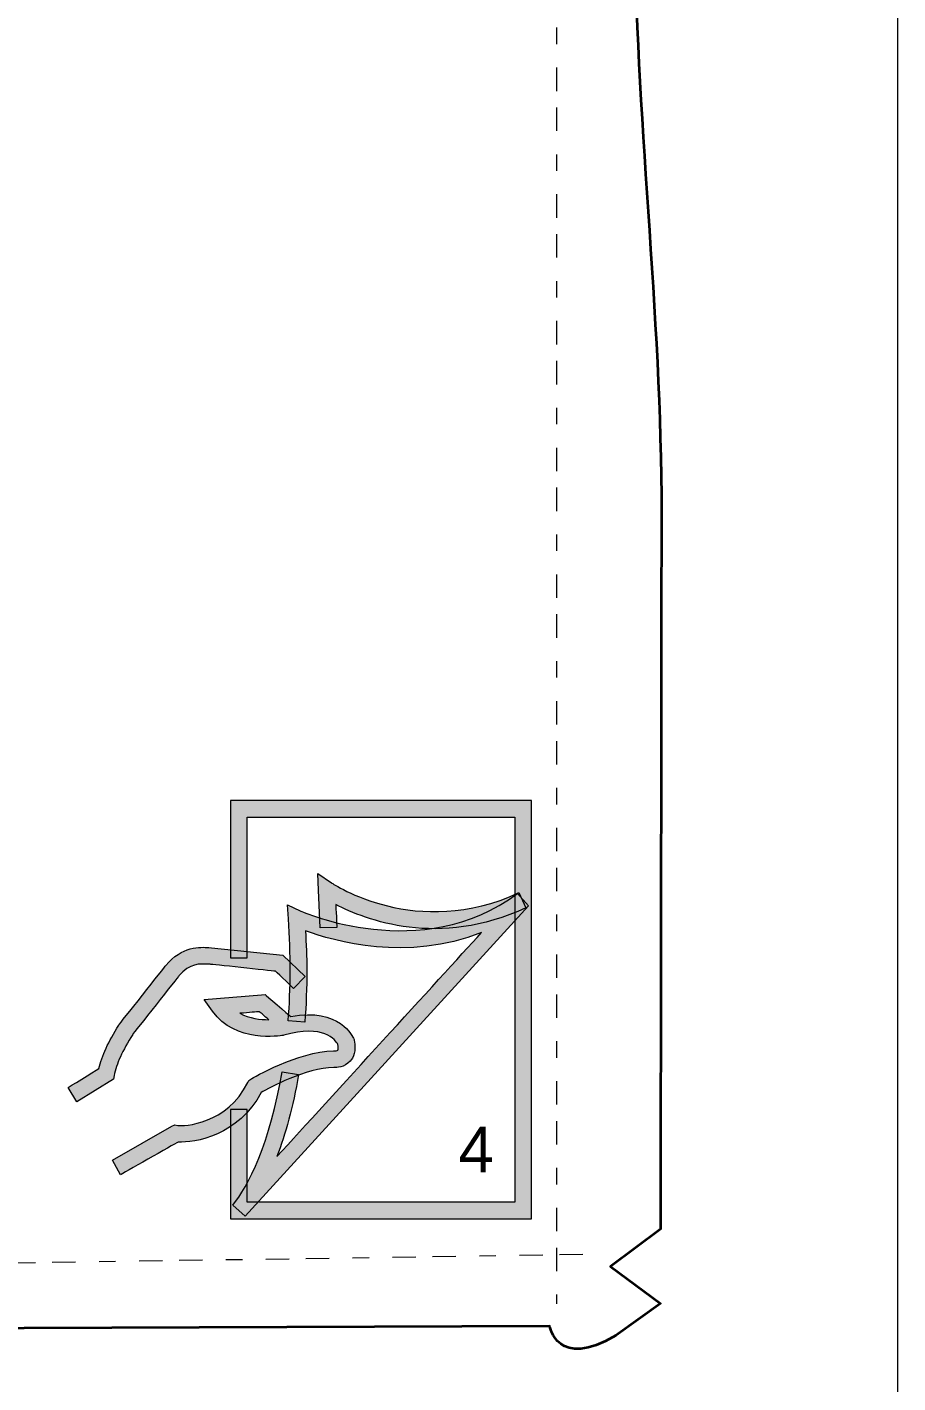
# Model space of a CAD drawing. Header units: inches. Extents: x 35 to 560, y 561 to 1057.
# Drawn here: x 235.73 to 240.98, y 576.02 to 584.2 of the extents above; entities that cross this region are included whole.
import ezdxf

# ---------------------------------------------------------------- set-up
doc = ezdxf.new("R2010")
doc.units = ezdxf.units.IN
doc.header["$MEASUREMENT"] = 0
doc.linetypes.add('AI-Linetype-3', pattern=[0.635, 0.141111, -0.035278, 0.141111, -0.141111, 0.035278, -0.141111])
doc.linetypes.add('AI-Linetype-5', pattern=[0.635, 0.141111, -0.035278, 0.141111, -0.141111, 0.035278, -0.141111])
doc.layers.add('Livello 1', color=7, linetype='Continuous')
doc.styles.get("Standard").update_dxf_attribs({"font": 'Arial.ttf'})

msp = doc.modelspace()

# ---------------------------------------------------------------- hatches: boundary and pattern name
at = {"layer": 'Livello 1'}
h = msp.add_hatch(color=256, dxfattribs=at)
h.dxf.hatch_style = 2
h.paths.add_polyline_path([(238.7226, 579.5321), (236.9581, 579.5321), (236.9581, 578.5825), (237.0586, 578.5825), (237.0586, 579.4315), (238.6723, 579.4315), (238.6723, 577.1077), (237.0586, 577.1077), (237.0586, 577.6675), (236.9581, 577.6675), (236.9581, 577.0072), (238.7728, 577.0072), (238.7728, 579.5321)])
at = {"layer": 'Livello 1', "true_color": 0xffffff}
h = msp.add_hatch(color=7, dxfattribs=at)
h.dxf.hatch_style = 2
edge = h.paths.add_edge_path()
edge.add_spline(control_points=[(237.4882, 578.9901), (237.4882, 578.9901), (237.4979, 578.7634), (237.4979, 578.7634), (237.4979, 578.7634), (237.5985, 578.7653), (237.5985, 578.7653), (237.5985, 578.7653), (237.5953, 578.8376), (237.5924, 578.9042), (237.7693, 578.8117), (238.2137, 578.638), (238.739, 578.885), (238.739, 578.885), (238.6963, 578.9761), (238.6963, 578.9761), (238.0835, 578.6879), (237.572, 579.0314), (237.5668, 579.0349), (237.5668, 579.0349), (237.4839, 579.0919), (237.4839, 579.0919), (237.4839, 579.0919), (237.4882, 578.9901), (237.4882, 578.9901)], knot_values=[0, 0, 0, 0, 1, 1, 1, 2, 2, 2, 3, 3, 3, 4, 4, 4, 5, 5, 5, 6, 6, 6, 7, 7, 7, 8, 8, 8, 8], degree=3, periodic=0)
h = msp.add_hatch(color=7, dxfattribs=at)
h.dxf.hatch_style = 2
edge = h.paths.add_edge_path()
edge.add_spline(control_points=[(237.3778, 578.8663), (237.3778, 578.8663), (237.301, 578.9015), (237.301, 578.9015), (237.301, 578.9015), (237.3066, 578.8173), (237.3066, 578.8173), (237.3209, 578.6047), (237.3206, 578.3981), (237.3055, 578.2028), (237.3055, 578.2028), (237.4058, 578.195), (237.4058, 578.195), (237.4137, 578.2976), (237.4176, 578.4032), (237.4176, 578.511), (237.4176, 578.5879), (237.4136, 578.6667), (237.4096, 578.7455), (237.5812, 578.6826), (238.0266, 578.5563), (238.4709, 578.7347), (238.2055, 578.4439), (237.5624, 577.7392), (237.2378, 577.3835), (237.2883, 577.5184), (237.3349, 577.683), (237.3677, 577.879), (237.3677, 577.879), (237.2685, 577.8956), (237.2685, 577.8956), (237.1975, 577.4706), (237.0637, 577.1965), (236.9706, 577.0907), (236.9706, 577.0907), (237.0454, 577.0235), (237.0454, 577.0235), (237.0454, 577.0235), (238.7548, 578.8966), (238.7548, 578.8966), (238.7548, 578.8966), (238.6875, 578.9706), (238.6875, 578.9706), (238.1108, 578.5382), (237.385, 578.8629), (237.3778, 578.8663)], knot_values=[0, 0, 0, 0, 0.035278, 0.035278, 0.035278, 0.070556, 0.070556, 0.070556, 0.105833, 0.105833, 0.105833, 0.141111, 0.141111, 0.141111, 0.176389, 0.176389, 0.176389, 0.211667, 0.211667, 0.211667, 0.246944, 0.246944, 0.246944, 0.282222, 0.282222, 0.282222, 0.3175, 0.3175, 0.3175, 0.352778, 0.352778, 0.352778, 0.388056, 0.388056, 0.388056, 0.423333, 0.423333, 0.423333, 0.458611, 0.458611, 0.458611, 0.493889, 0.493889, 0.493889, 0.529167, 0.529167, 0.529167, 0.529167], degree=3, periodic=0)
edge.add_line((237.3778, 578.8663), (237.3778, 578.8663))
h = msp.add_hatch(color=7, dxfattribs=at)
h.dxf.hatch_style = 2
edge = h.paths.add_edge_path()
edge.add_spline(control_points=[(236.5676, 578.536), (236.5675, 578.5359), (236.2851, 578.1785), (236.2851, 578.1785), (236.2851, 578.1785), (236.2837, 578.1763), (236.2837, 578.1763), (236.2214, 578.0777), (236.1817, 577.9899), (236.1631, 577.9138), (236.1347, 577.8962), (235.9786, 577.7999), (235.9786, 577.7999), (235.9786, 577.7999), (236.0314, 577.7144), (236.0314, 577.7144), (236.0314, 577.7144), (236.2517, 577.8503), (236.2517, 577.8503), (236.2517, 577.8503), (236.2558, 577.8719), (236.2558, 577.8719), (236.2689, 577.9402), (236.3067, 578.0239), (236.3677, 578.1208), (236.3716, 578.1258), (236.6463, 578.4736), (236.6463, 578.4736), (236.7081, 578.5514), (236.7785, 578.547), (236.8206, 578.5443), (236.8206, 578.5443), (236.8297, 578.544), (236.834, 578.5437), (236.8359, 578.5435), (237.1976, 578.5053), (237.2289, 578.502), (237.2489, 578.4829), (237.3374, 578.3983), (237.3374, 578.3983), (237.3374, 578.3983), (237.4069, 578.4709), (237.4069, 578.4709), (237.4069, 578.4709), (237.2736, 578.5984), (237.2736, 578.5984), (237.2736, 578.5984), (236.8422, 578.6439), (236.8422, 578.6439), (236.8422, 578.6439), (236.8269, 578.6447), (236.8269, 578.6447), (236.7775, 578.6478), (236.662, 578.655), (236.5676, 578.536)], knot_values=[0, 0, 0, 0, 0.035278, 0.035278, 0.035278, 0.070556, 0.070556, 0.070556, 0.105833, 0.105833, 0.105833, 0.141111, 0.141111, 0.141111, 0.176389, 0.176389, 0.176389, 0.211667, 0.211667, 0.211667, 0.246944, 0.246944, 0.246944, 0.282222, 0.282222, 0.282222, 0.3175, 0.3175, 0.3175, 0.352778, 0.352778, 0.352778, 0.388056, 0.388056, 0.388056, 0.423333, 0.423333, 0.423333, 0.458611, 0.458611, 0.458611, 0.493889, 0.493889, 0.493889, 0.529167, 0.529167, 0.529167, 0.564444, 0.564444, 0.564444, 0.599722, 0.599722, 0.599722, 0.635, 0.635, 0.635, 0.635], degree=3, periodic=0)
edge.add_line((236.5676, 578.536), (236.5676, 578.536))
at = {"layer": 'Livello 1'}
h = msp.add_hatch(color=256, dxfattribs=at)
h.dxf.hatch_style = 2
edge = h.paths.add_edge_path()
edge.add_spline(control_points=[(237.1452, 578.3593), (237.1452, 578.3593), (236.7994, 578.332), (236.7994, 578.332), (236.7994, 578.332), (236.8498, 578.2599), (236.8498, 578.2599), (236.9841, 578.0683), (237.2607, 578.1119), (237.2724, 578.1139), (237.2724, 578.1139), (237.2755, 578.1144), (237.2755, 578.1144), (237.2755, 578.1144), (237.2785, 578.1153), (237.2785, 578.1153), (237.5182, 578.1868), (237.5918, 578.0839), (237.6052, 578.0602), (237.6064, 578.0535), (237.6073, 578.047), (237.6073, 578.0425), (237.6073, 578.0331), (237.6055, 578.0281), (237.6038, 578.0261), (237.6006, 578.0224), (237.5903, 578.0208), (237.5843, 578.0212), (237.5843, 578.0212), (237.5823, 578.0213), (237.5823, 578.0213), (237.5823, 578.0213), (237.5792, 578.0213), (237.5792, 578.0213), (237.3635, 578.0178), (237.092, 577.8577), (237.0806, 577.8507), (237.0806, 577.8507), (237.0676, 577.8431), (237.0676, 577.8431), (237.0676, 577.8431), (237.061, 577.8294), (237.061, 577.8294), (236.9405, 577.5794), (236.6737, 577.5646), (236.6401, 577.5713), (236.6401, 577.5713), (236.6216, 577.575), (236.6216, 577.575), (236.6216, 577.575), (236.6046, 577.5659), (236.6046, 577.5659), (236.6046, 577.5659), (236.2453, 577.361), (236.2453, 577.361), (236.2453, 577.361), (236.2951, 577.2736), (236.2951, 577.2736), (236.2951, 577.2736), (236.6174, 577.4575), (236.6415, 577.4712), (236.7401, 577.4639), (237.0076, 577.5118), (237.1424, 577.7703), (237.1896, 577.7971), (237.4119, 577.918), (237.5808, 577.9208), (237.5965, 577.92), (237.6442, 577.9209), (237.6784, 577.9586), (237.6973, 577.9795), (237.7169, 578.0185), (237.7032, 578.0854), (237.7032, 578.0854), (237.7022, 578.0899), (237.7022, 578.0899), (237.7022, 578.0899), (237.7004, 578.0942), (237.7004, 578.0942), (237.697, 578.1027), (237.6163, 578.2861), (237.3207, 578.228), (237.3094, 578.2376), (237.166, 578.3609), (237.166, 578.3609), (237.166, 578.3609), (237.1452, 578.3593), (237.1452, 578.3593)], knot_values=[0, 0, 0, 0, 1, 1, 1, 2, 2, 2, 3, 3, 3, 4, 4, 4, 5, 5, 5, 6, 6, 6, 7, 7, 7, 8, 8, 8, 9, 9, 9, 10, 10, 10, 11, 11, 11, 12, 12, 12, 13, 13, 13, 14, 14, 14, 15, 15, 15, 16, 16, 16, 17, 17, 17, 18, 18, 18, 19, 19, 19, 20, 20, 20, 21, 21, 21, 22, 22, 22, 23, 23, 23, 24, 24, 24, 25, 25, 25, 26, 26, 26, 27, 27, 27, 28, 28, 28, 29, 29, 29, 29], degree=3, periodic=0)
edge = h.paths.add_edge_path()
edge.add_spline(control_points=[(237.1323, 578.2574), (237.1433, 578.2479), (237.1603, 578.2333), (237.1884, 578.2091), (237.1395, 578.2095), (237.0725, 578.2172), (237.0137, 578.248), (237.0726, 578.2526), (237.1146, 578.2559), (237.1323, 578.2574)], knot_values=[0, 0, 0, 0, 0.035278, 0.035278, 0.035278, 0.070556, 0.070556, 0.070556, 0.105833, 0.105833, 0.105833, 0.105833], degree=3, periodic=0)
edge.add_line((237.1323, 578.2574), (237.1323, 578.2574))

# ---------------------------------------------------------------- linework, layer by layer
at = {"layer": 'Livello 1', "lineweight": 0}
for p, q in [((238.7226, 579.5321), (236.9581, 579.5321)), ((236.9581, 579.5321), (236.9581, 578.5825)), ((238.7728, 579.5321), (238.7226, 579.5321)), ((238.7728, 577.0072), (238.7728, 579.5321)), ((237.0586, 578.5825), (237.0586, 579.4315)), ((237.0586, 579.4315), (238.6723, 579.4315)), ((238.6723, 579.4315), (238.6723, 577.1077)), ((236.9581, 578.5825), (237.0586, 578.5825)), ((237.0586, 577.6675), (236.9581, 577.6675)), ((236.9581, 577.6675), (236.9581, 577.0072)), ((237.0586, 577.1077), (237.0586, 577.6675)), ((238.6723, 577.1077), (237.0586, 577.1077)), ((236.9581, 577.0072), (238.7728, 577.0072))]:
    msp.add_line(p, q, dxfattribs=at)
msp.add_lwpolyline([(219.9813, 560.5182), (240.9813, 560.5182), (240.9813, 590.2182), (219.9813, 590.2182), (219.9813, 560.5182)], dxfattribs=at)
msp.add_lwpolyline([(219.9813, 560.5182), (240.9813, 560.5182), (240.9813, 590.2182), (219.9813, 590.2182), (219.9813, 560.5182)], dxfattribs=at)
msp.add_lwpolyline([(219.9813, 560.5182), (240.9813, 560.5182), (240.9813, 590.2182), (219.9813, 590.2182), (219.9813, 560.5182)], dxfattribs=at)
msp.add_lwpolyline([(219.9813, 560.5182), (240.9813, 560.5182), (240.9813, 590.2182), (219.9813, 590.2182), (219.9813, 560.5182)], dxfattribs=at)
msp.add_lwpolyline([(219.9813, 560.5182), (240.9813, 560.5182), (240.9813, 590.2182), (219.9813, 590.2182), (219.9813, 560.5182)], dxfattribs=at)
msp.add_lwpolyline([(219.9813, 560.5182), (240.9813, 560.5182), (240.9813, 590.2182), (219.9813, 590.2182), (219.9813, 560.5182)], dxfattribs=at)
at = {"layer": 'Livello 1', "linetype": 'AI-Linetype-5', "lineweight": 18}
msp.add_lwpolyline([(238.9229, 588.5734), (238.9229, 585.1934), (238.7091, 584.8896), (238.9229, 584.7187), (238.9229, 576.4953)], dxfattribs=at)
at = {"layer": 'Livello 1', "linetype": 'AI-Linetype-3', "lineweight": 18}
msp.add_lwpolyline([(221.5574, 576.7779), (224.3348, 576.6746), (224.8091, 576.7788), (227.6582, 576.7803), (230.4097, 576.8304), (234.1129, 576.7193), (239.081, 576.7938)], dxfattribs=at)
at = {"layer": 'Livello 1', "lineweight": 35}
msp.add_open_spline([(239.2814, 576.304), (239.2814, 576.304), (239.5498, 576.4964), (239.5498, 576.4964), (239.5498, 576.4964), (239.2493, 576.7194), (239.2493, 576.7194), (239.2493, 576.7194), (239.5498, 576.9446), (239.5498, 576.9446), (239.5498, 576.9446), (239.5526, 578.9563), (239.5556, 581.2612), (239.557, 582.4762), (239.3944, 583.7162), (239.3956, 584.8424), (239.3958, 584.9835), (239.5602, 585.1784), (239.5603, 585.3137), (239.5618, 586.649), (239.5627, 587.7993), (239.5622, 588.0408), (239.5619, 588.2149), (239.3045, 588.2179), (239.3036, 588.268), (239.3007, 588.4168), (239.5498, 588.5118), (239.5498, 588.5118), (239.5498, 588.5118), (239.5498, 588.6085), (239.5498, 588.6085), (239.535, 588.6564), (238.984, 588.7678), (238.7875, 588.7028), (238.6766, 588.6662), (236.1231, 588.6432), (233.7996, 588.6302), (232.0053, 588.6201), (230.3482, 588.6159), (230.0592, 588.6159), (229.3957, 588.6159), (227.3059, 588.6376), (226.9128, 588.5726), (226.5195, 588.5077), (222.3349, 588.7091), (222.3349, 588.7091), (221.6941, 588.8114), (221.4454, 588.8001), (221.298, 588.8488), (221.298, 588.8488), (221.323, 588.5974), (221.323, 588.5974), (221.323, 588.5974), (221.5023, 588.3882), (221.5023, 588.3882), (221.5023, 588.3882), (221.323, 588.2067), (221.323, 588.2067), (221.323, 588.2067), (221.1801, 584.6351), (221.5226, 583.3157), (221.5786, 583.1), (221.3314, 582.8011), (221.3317, 582.5806), (221.3346, 579.7675), (221.3346, 576.9368), (221.323, 576.9722), (221.3214, 576.9769), (221.4397, 576.8642), (221.6174, 576.7557), (221.6729, 576.7219), (221.3661, 576.488), (221.364, 576.3684), (221.364, 576.3684), (221.6175, 576.1353), (222.2317, 576.2975), (222.2317, 576.2975), (224.6062, 576.3065), (224.6062, 576.3065), (224.6062, 576.3065), (225.2343, 576.4172), (225.2343, 576.4172), (225.2343, 576.4172), (232.5435, 576.3366), (232.5435, 576.3366), (232.5435, 576.3366), (238.8817, 576.3606), (238.8817, 576.3606), (238.8817, 576.3606), (238.9274, 576.0934), (239.2814, 576.304)], degree=3, knots=[0, 0, 0, 0, 1, 1, 1, 2, 2, 2, 3, 3, 3, 4, 4, 4, 5, 5, 5, 6, 6, 6, 7, 7, 7, 8, 8, 8, 9, 9, 9, 10, 10, 10, 11, 11, 11, 12, 12, 12, 13, 13, 13, 14, 14, 14, 15, 15, 15, 16, 16, 16, 17, 17, 17, 18, 18, 18, 19, 19, 19, 20, 20, 20, 21, 21, 21, 22, 22, 22, 23, 23, 23, 24, 24, 24, 25, 25, 25, 26, 26, 26, 27, 27, 27, 28, 28, 28, 29, 29, 29, 30, 30, 30, 30], dxfattribs=at)
at = {"layer": 'Livello 1', "lineweight": 0}
for points, knots in [([(237.4882, 578.9901), (237.4882, 578.9901), (237.4979, 578.7634), (237.4979, 578.7634), (237.4979, 578.7634), (237.5985, 578.7653), (237.5985, 578.7653), (237.5985, 578.7653), (237.5953, 578.8376), (237.5924, 578.9042), (237.7693, 578.8117), (238.2137, 578.638), (238.739, 578.885), (238.739, 578.885), (238.6963, 578.9761), (238.6963, 578.9761), (238.0835, 578.6879), (237.572, 579.0314), (237.5668, 579.0349), (237.5668, 579.0349), (237.4839, 579.0919), (237.4839, 579.0919), (237.4839, 579.0919), (237.4882, 578.9901), (237.4882, 578.9901)], [0, 0, 0, 0, 1, 1, 1, 2, 2, 2, 3, 3, 3, 4, 4, 4, 5, 5, 5, 6, 6, 6, 7, 7, 7, 8, 8, 8, 8]), ([(237.3778, 578.8663), (237.3778, 578.8663), (237.301, 578.9015), (237.301, 578.9015), (237.301, 578.9015), (237.3066, 578.8173), (237.3066, 578.8173), (237.3209, 578.6047), (237.3206, 578.3981), (237.3055, 578.2028), (237.3055, 578.2028), (237.4058, 578.195), (237.4058, 578.195), (237.4137, 578.2976), (237.4176, 578.4032), (237.4176, 578.511), (237.4176, 578.5879), (237.4136, 578.6667), (237.4096, 578.7455), (237.5812, 578.6826), (238.0266, 578.5563), (238.4709, 578.7347), (238.2055, 578.4439), (237.5624, 577.7392), (237.2378, 577.3835), (237.2883, 577.5184), (237.3349, 577.683), (237.3677, 577.879), (237.3677, 577.879), (237.2685, 577.8956), (237.2685, 577.8956), (237.1975, 577.4706), (237.0637, 577.1965), (236.9706, 577.0907), (236.9706, 577.0907), (237.0454, 577.0235), (237.0454, 577.0235), (237.0454, 577.0235), (238.7548, 578.8966), (238.7548, 578.8966), (238.7548, 578.8966), (238.6875, 578.9706), (238.6875, 578.9706), (238.1108, 578.5382), (237.385, 578.8629), (237.3778, 578.8663)], [0, 0, 0, 0, 1, 1, 1, 2, 2, 2, 3, 3, 3, 4, 4, 4, 5, 5, 5, 6, 6, 6, 7, 7, 7, 8, 8, 8, 9, 9, 9, 10, 10, 10, 11, 11, 11, 12, 12, 12, 13, 13, 13, 14, 14, 14, 15, 15, 15, 15]), ([(236.5676, 578.536), (236.5675, 578.5359), (236.2851, 578.1785), (236.2851, 578.1785), (236.2851, 578.1785), (236.2837, 578.1763), (236.2837, 578.1763), (236.2214, 578.0777), (236.1817, 577.9899), (236.1631, 577.9138), (236.1347, 577.8962), (235.9786, 577.7999), (235.9786, 577.7999), (235.9786, 577.7999), (236.0314, 577.7144), (236.0314, 577.7144), (236.0314, 577.7144), (236.2517, 577.8503), (236.2517, 577.8503), (236.2517, 577.8503), (236.2558, 577.8719), (236.2558, 577.8719), (236.2689, 577.9402), (236.3067, 578.0239), (236.3677, 578.1208), (236.3716, 578.1258), (236.6463, 578.4736), (236.6463, 578.4736), (236.7081, 578.5514), (236.7785, 578.547), (236.8206, 578.5443), (236.8206, 578.5443), (236.8297, 578.544), (236.834, 578.5437), (236.8359, 578.5435), (237.1976, 578.5053), (237.2289, 578.502), (237.2489, 578.4829), (237.3374, 578.3983), (237.3374, 578.3983), (237.3374, 578.3983), (237.4069, 578.4709), (237.4069, 578.4709), (237.4069, 578.4709), (237.2736, 578.5984), (237.2736, 578.5984), (237.2736, 578.5984), (236.8422, 578.6439), (236.8422, 578.6439), (236.8422, 578.6439), (236.8269, 578.6447), (236.8269, 578.6447), (236.7775, 578.6478), (236.662, 578.655), (236.5676, 578.536)], [0, 0, 0, 0, 1, 1, 1, 2, 2, 2, 3, 3, 3, 4, 4, 4, 5, 5, 5, 6, 6, 6, 7, 7, 7, 8, 8, 8, 9, 9, 9, 10, 10, 10, 11, 11, 11, 12, 12, 12, 13, 13, 13, 14, 14, 14, 15, 15, 15, 16, 16, 16, 17, 17, 17, 18, 18, 18, 18]), ([(237.1452, 578.3593), (237.1452, 578.3593), (236.7994, 578.332), (236.7994, 578.332), (236.7994, 578.332), (236.8498, 578.2599), (236.8498, 578.2599), (236.9841, 578.0683), (237.2607, 578.1119), (237.2724, 578.1139), (237.2724, 578.1139), (237.2755, 578.1144), (237.2755, 578.1144), (237.2755, 578.1144), (237.2785, 578.1153), (237.2785, 578.1153), (237.5182, 578.1868), (237.5918, 578.0839), (237.6052, 578.0602), (237.6064, 578.0535), (237.6073, 578.047), (237.6073, 578.0425), (237.6073, 578.0331), (237.6055, 578.0281), (237.6038, 578.0261), (237.6006, 578.0224), (237.5903, 578.0208), (237.5843, 578.0212), (237.5843, 578.0212), (237.5823, 578.0213), (237.5823, 578.0213), (237.5823, 578.0213), (237.5792, 578.0213), (237.5792, 578.0213), (237.3635, 578.0178), (237.092, 577.8577), (237.0806, 577.8507), (237.0806, 577.8507), (237.0676, 577.8431), (237.0676, 577.8431), (237.0676, 577.8431), (237.061, 577.8294), (237.061, 577.8294), (236.9405, 577.5794), (236.6737, 577.5646), (236.6401, 577.5713), (236.6401, 577.5713), (236.6216, 577.575), (236.6216, 577.575), (236.6216, 577.575), (236.6046, 577.5659), (236.6046, 577.5659), (236.6046, 577.5659), (236.2453, 577.361), (236.2453, 577.361), (236.2453, 577.361), (236.2951, 577.2736), (236.2951, 577.2736), (236.2951, 577.2736), (236.6174, 577.4575), (236.6415, 577.4712), (236.7401, 577.4639), (237.0076, 577.5118), (237.1424, 577.7703), (237.1896, 577.7971), (237.4119, 577.918), (237.5808, 577.9208), (237.5965, 577.92), (237.6442, 577.9209), (237.6784, 577.9586), (237.6973, 577.9795), (237.7169, 578.0185), (237.7032, 578.0854), (237.7032, 578.0854), (237.7022, 578.0899), (237.7022, 578.0899), (237.7022, 578.0899), (237.7004, 578.0942), (237.7004, 578.0942), (237.697, 578.1027), (237.6163, 578.2861), (237.3207, 578.228), (237.3094, 578.2376), (237.166, 578.3609), (237.166, 578.3609), (237.166, 578.3609), (237.1452, 578.3593), (237.1452, 578.3593)], [0, 0, 0, 0, 1, 1, 1, 2, 2, 2, 3, 3, 3, 4, 4, 4, 5, 5, 5, 6, 6, 6, 7, 7, 7, 8, 8, 8, 9, 9, 9, 10, 10, 10, 11, 11, 11, 12, 12, 12, 13, 13, 13, 14, 14, 14, 15, 15, 15, 16, 16, 16, 17, 17, 17, 18, 18, 18, 19, 19, 19, 20, 20, 20, 21, 21, 21, 22, 22, 22, 23, 23, 23, 24, 24, 24, 25, 25, 25, 26, 26, 26, 27, 27, 27, 28, 28, 28, 29, 29, 29, 29]), ([(237.1323, 578.2574), (237.1433, 578.2479), (237.1603, 578.2333), (237.1884, 578.2091), (237.1395, 578.2095), (237.0725, 578.2172), (237.0137, 578.248), (237.0726, 578.2526), (237.1146, 578.2559), (237.1323, 578.2574)], [0, 0, 0, 0, 1, 1, 1, 2, 2, 2, 3, 3, 3, 3])]:
    msp.add_open_spline(points, degree=3, knots=knots, dxfattribs=at)

# ---------------------------------------------------------------- texts
at = {"layer": 'Livello 1'}
msp.add_text('4', height=0.2747, dxfattribs=at).set_placement((238.3317, 577.2887))

doc.saveas('drawing.dxf')
